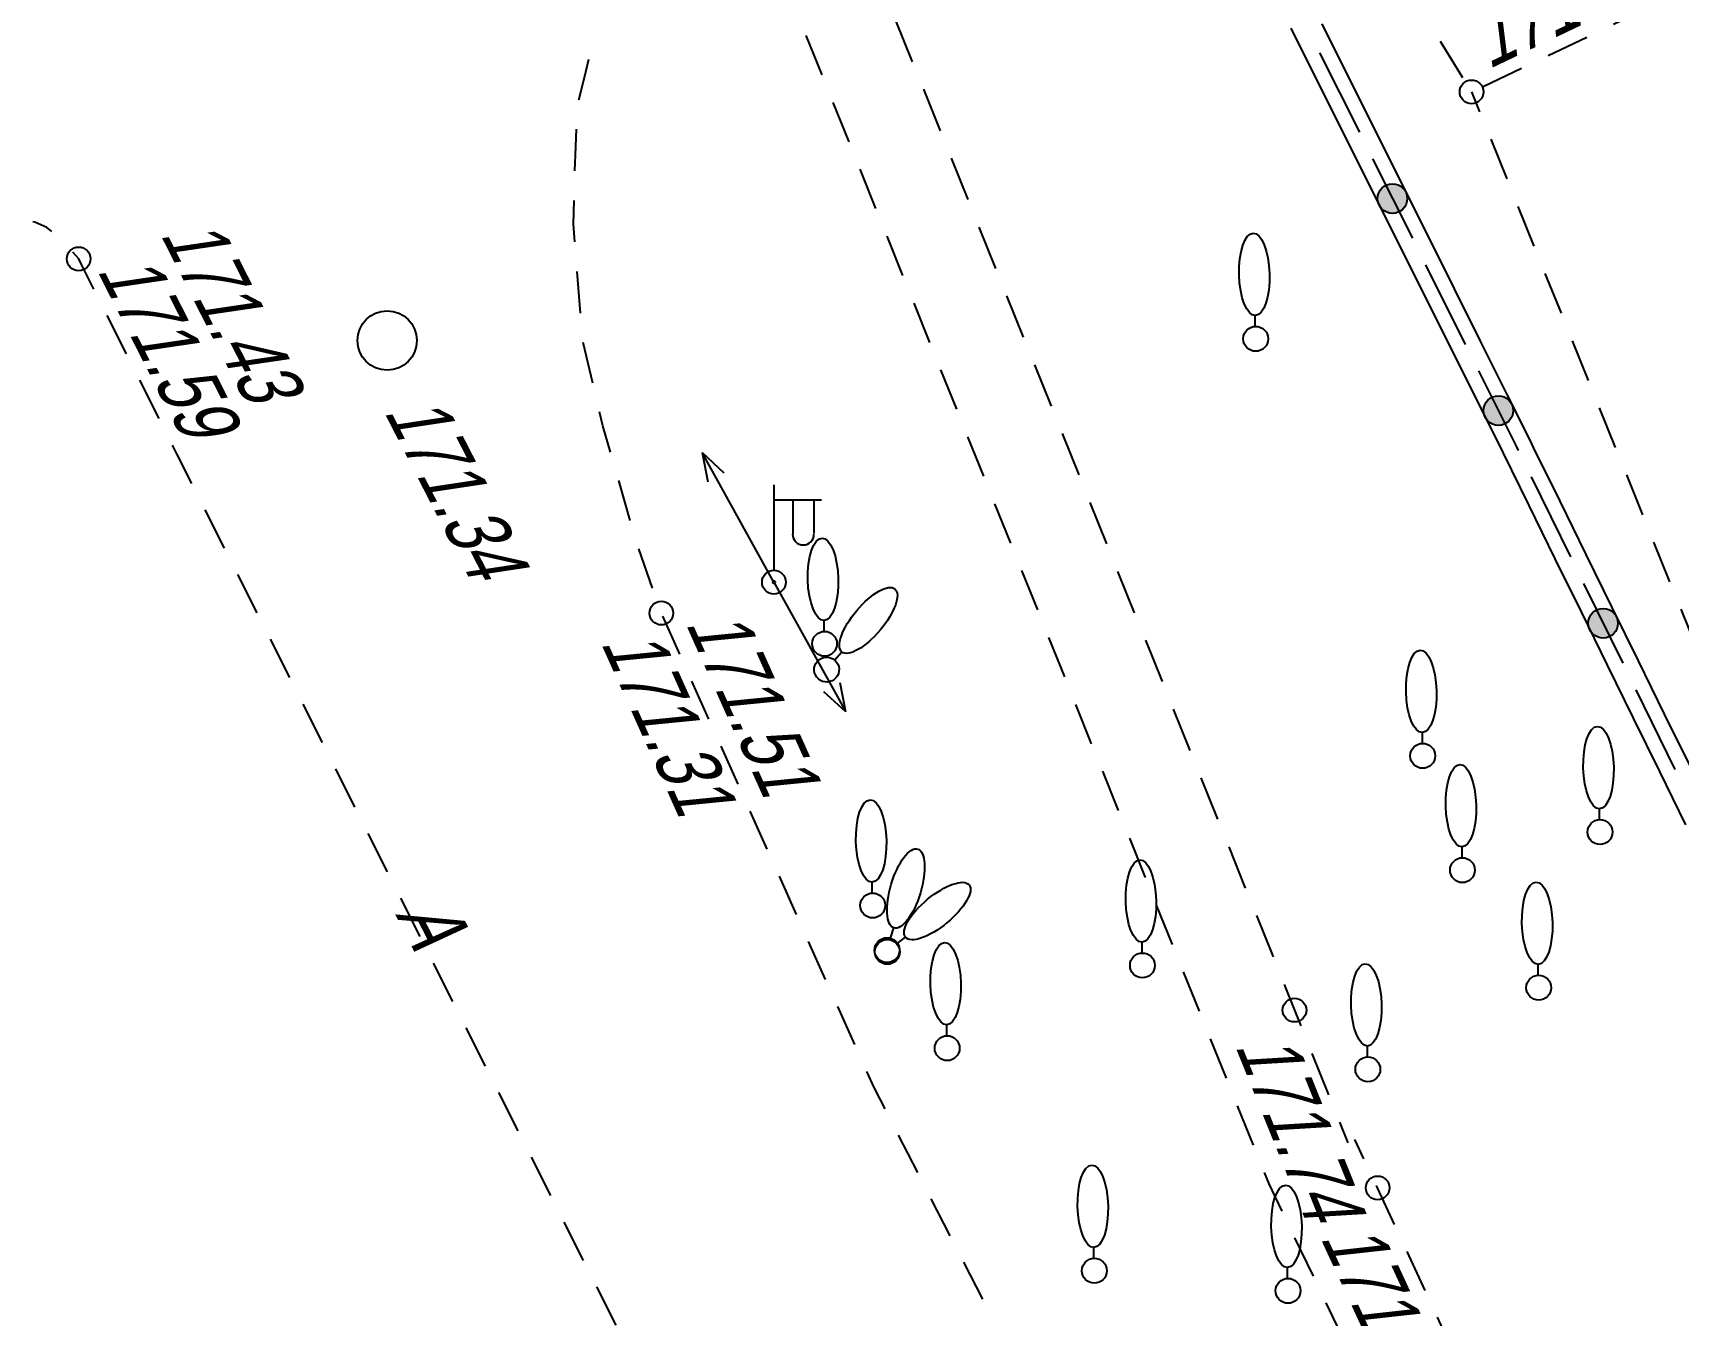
# Model space of a CAD drawing. Header units: metres. Extents: x -584 to -429, y 22748 to 22926.
# Drawn here: x -576.96 to -549.19, y 22816.41 to 22838.04 of the extents above; entities that cross this region are included whole.
import ezdxf
from ezdxf.enums import TextEntityAlignment as Align

# ---------------------------------------------------------------- set-up
doc = ezdxf.new("R2010")
doc.units = ezdxf.units.M
doc.header["$MEASUREMENT"] = 0
for name, color, linetype, lineweight in [('Горизонтали', 7, 'Continuous', 25), ('Граница площадки', 7, 'Continuous', 25), ('Граница улицы', 7, 'Continuous', 25), ('Колодцы', 7, 'Continuous', 25), ('Ограды', 7, 'Continuous', 25), ('Отдельно стоящее дерево', 7, 'Continuous', 25), ('Откосы', 7, 'Continuous', 25), ('Фонари', 7, 'Continuous', 25)]:
    doc.layers.add(name, color=color, linetype=linetype, lineweight=lineweight)
doc.styles.add('Style-RUSSIAN_1251 I 0.32289', font='RUSSIAN_1251.shx', dxfattribs={"oblique": 18.5})

# ---------------------------------------------------------------- blocks, each defined once
blk = doc.blocks.new('PIKET_53')
at = {"layer": 'Горизонтали', "color": 7, "linetype": 'Continuous', "lineweight": 25}
blk.add_arc((0, 0), 0.2, 0, 360, dxfattribs=at)
blk = doc.blocks.new('msdElementTypeLineString_7')
at = {"layer": 'Граница улицы', "color": 7, "linetype": 'Continuous', "lineweight": 25}
for p, q in [((0.154, 33.227), (0.001, 33.555)), ((1.185, 31.006), (0.88, 31.663)), ((1.699, 29.895), (1.395, 30.552)), ((2.213, 28.784), (1.909, 29.441)), ((2.727, 27.672), (2.423, 28.33)), ((3.241, 26.561), (2.937, 27.219)), ((3.755, 25.45), (3.451, 26.107)), ((4.752, 23.213), (4.462, 23.877)), ((5.24, 22.091), (4.951, 22.755)), ((5.729, 20.968), (5.44, 21.632)), ((6.218, 19.846), (5.929, 20.51)), ((6.707, 18.723), (6.418, 19.387)), ((7.196, 17.6), (6.907, 18.265)), ((7.685, 16.478), (7.396, 17.142)), ((8.174, 15.355), (7.885, 16.02)), ((8.663, 14.233), (8.373, 14.897)), ((9.152, 13.11), (8.862, 13.774)), ((10.146, 12.405), (9.55, 12.816)), ((11.155, 11.71), (10.558, 12.121)), ((12.163, 11.016), (11.567, 11.427)), ((13.172, 10.321), (12.575, 10.732)), ((15.1, 8.815), (14.54, 9.275)), ((16.046, 8.037), (15.486, 8.497)), ((16.854, 7.119), (16.379, 7.665)), ((17.658, 6.195), (17.182, 6.742)), ((18.461, 5.271), (17.986, 5.818)), ((20.068, 3.423), (19.593, 3.97)), ((20.871, 2.499), (20.396, 3.046)), ((21.675, 1.575), (21.199, 2.122)), ((22.478, 0.651), (22.003, 1.198)), ((23.044, 0.001), (22.806, 0.274))]:
    blk.add_line(p, q, dxfattribs=at)
at = {"layer": 'Граница улицы', "color": 7, "linetype": 'Continuous', "lineweight": 25, "flags": 128}
for points in [[(0.67, 32.117), (0.384, 32.736), (0.366, 32.774)], [(4.263, 24.336), (4.13, 24.641), (3.965, 24.996)], [(14.154, 9.592), (13.763, 9.914), (13.583, 10.038)], [(19.265, 4.347), (18.985, 4.669), (18.789, 4.894)]]:
    blk.add_lwpolyline(points, dxfattribs=at)
blk = doc.blocks.new('PIKET_66')
at = {"layer": 'Горизонтали', "color": 7, "linetype": 'Continuous', "lineweight": 25}
blk.add_arc((0, 0), 0.2, 0, 360, dxfattribs=at)
blk = doc.blocks.new('FONAR5_5')
at = {"layer": 'Фонари', "color": 7, "linetype": 'Continuous', "lineweight": 25}
for p, q in [((0.003, 0.2), (0.003, 1.641)), ((0.017, 1.388), (0.805, 1.388)), ((0.322, 1.371), (0.322, 0.816)), ((0.676, 1.378), (0.676, 0.823))]:
    blk.add_line(p, q, dxfattribs=at)
for centre, radius, start, end in [((0.496, 0.809), 0.181, 180, 0), ((0, 0), 0.2, 0, 360), ((0, 0), 0.02, 0, 360)]:
    blk.add_arc(centre, radius, start, end, dxfattribs=at)
blk = doc.blocks.new('STRFON_13')
at = {"layer": 'Фонари', "color": 7, "linetype": 'Continuous', "lineweight": 25, "flags": 128}
for points in [[(0, 0), (2.5, 0)], [(2.5, 0), (2.025, 0.157)], [(2.5, 0), (2.025, -0.156)]]:
    blk.add_lwpolyline(points, dxfattribs=at)
blk = doc.blocks.new('STRFON_14')
at = {"layer": 'Фонари', "color": 7, "linetype": 'Continuous', "lineweight": 25, "flags": 128}
for points in [[(0, 0), (2.5, 0)], [(2.5, 0), (2.025, 0.157)], [(2.5, 0), (2.025, -0.156)]]:
    blk.add_lwpolyline(points, dxfattribs=at)
blk = doc.blocks.new('KOLOD_29')
at = {"layer": 'Колодцы', "color": 7, "linetype": 'Continuous', "lineweight": 25}
blk.add_arc((0, 0), 0.5, 0, 360, dxfattribs=at)
blk = doc.blocks.new('PIKET_68')
at = {"layer": 'Горизонтали', "color": 7, "linetype": 'Continuous', "lineweight": 25}
blk.add_arc((0, 0), 0.2, 0, 360, dxfattribs=at)
blk = doc.blocks.new('PIKET_71')
at = {"layer": 'Горизонтали', "color": 7, "linetype": 'Continuous', "lineweight": 25}
blk.add_arc((0, 0), 0.2, 0, 360, dxfattribs=at)
blk = doc.blocks.new('msdElementTypeLineString_8')
at = {"layer": 'Граница улицы', "color": 7, "linetype": 'Continuous', "lineweight": 25}
for p, q in [((0.001, 24.4), (0.141, 24.051)), ((0.797, 22.426), (1.078, 21.728)), ((1.265, 21.264), (1.546, 20.566)), ((1.733, 20.102), (2.015, 19.404)), ((2.202, 18.94), (2.483, 18.242)), ((2.67, 17.778), (2.952, 17.08)), ((3.139, 16.616), (3.42, 15.918)), ((3.607, 15.454), (3.888, 14.756)), ((4.075, 14.293), (4.357, 13.594)), ((4.544, 13.131), (4.825, 12.433)), ((5.012, 11.969), (5.294, 11.271)), ((5.481, 10.807), (5.762, 10.109)), ((5.949, 9.645), (6.23, 8.947)), ((6.417, 8.483), (6.699, 7.785)), ((6.886, 7.321), (7.167, 6.623)), ((7.354, 6.159), (7.636, 5.461)), ((7.823, 4.998), (8.104, 4.299)), ((8.291, 3.836), (8.572, 3.138)), ((9.228, 1.512), (9.509, 0.814)), ((9.696, 0.35), (9.837, 0.001))]:
    blk.add_line(p, q, dxfattribs=at)
at = {"layer": 'Граница улицы', "color": 7, "linetype": 'Continuous', "lineweight": 25, "flags": 128}
for points in [[(0.328, 23.588), (0.339, 23.561), (0.61, 22.889)], [(8.759, 2.674), (8.934, 2.241), (9.041, 1.976)]]:
    blk.add_lwpolyline(points, dxfattribs=at)
blk = doc.blocks.new('msdElementTypeLineString_12')
at = {"layer": 'Граница улицы', "color": 7, "linetype": 'Continuous', "lineweight": 25}
for p, q in [((1.687, 52.806), (1.955, 52.141)), ((2.142, 51.677), (2.41, 51.012)), ((2.597, 50.548), (2.865, 49.884)), ((3.052, 49.42), (3.32, 48.755)), ((3.507, 48.291), (3.775, 47.626)), ((3.962, 47.162), (4.23, 46.498)), ((4.417, 46.034), (4.685, 45.369)), ((4.872, 44.905), (5.14, 44.24)), ((5.327, 43.777), (5.595, 43.112)), ((5.782, 42.648), (6.05, 41.983)), ((6.237, 41.519), (6.505, 40.854)), ((6.692, 40.391), (6.96, 39.726)), ((7.147, 39.262), (7.415, 38.597)), ((7.602, 38.133), (7.87, 37.468)), ((8.057, 37.005), (8.325, 36.34)), ((8.512, 35.876), (8.78, 35.211)), ((8.967, 34.747), (9.235, 34.082)), ((9.936, 32.516), (10.247, 31.87)), ((10.463, 31.419), (10.774, 30.773))]:
    blk.add_line(p, q, dxfattribs=at)
at = {"layer": 'Граница улицы', "color": 7, "linetype": 'Continuous', "lineweight": 25, "flags": 128}
blk.add_lwpolyline([(9.422, 33.619), (9.499, 33.428), (9.72, 32.967)], dxfattribs=at)
blk = doc.blocks.new('msdElementTypeLineString_13')
at = {"layer": 'Откосы', "color": 7, "linetype": 'Continuous', "lineweight": 25}
for p, q in [((0, 20.464), (0.136, 20.129)), ((0.323, 19.666), (0.594, 18.996)), ((0.781, 18.532), (1.052, 17.863)), ((1.24, 17.399), (1.511, 16.729)), ((1.698, 16.266), (1.969, 15.596)), ((2.156, 15.133), (2.427, 14.463)), ((2.615, 14), (2.885, 13.33)), ((3.073, 12.866), (3.344, 12.197)), ((3.531, 11.733), (3.802, 11.064)), ((3.989, 10.6), (4.26, 9.93)), ((4.448, 9.467), (4.719, 8.797)), ((4.906, 8.334), (5.177, 7.664)), ((6.248, 4.921), (6.5, 4.244)), ((6.675, 3.776), (6.927, 3.099)), ((7.101, 2.63), (7.354, 1.953)), ((7.528, 1.485), (7.78, 0.808)), ((7.955, 0.339), (8.081, 0.001))]:
    blk.add_line(p, q, dxfattribs=at)
at = {"layer": 'Откосы', "color": 7, "linetype": 'Continuous', "lineweight": 25, "flags": 128}
for points in [[(5.364, 7.2), (5.571, 6.689), (5.633, 6.53)], [(5.814, 6.064), (6.011, 5.556), (6.073, 5.39)]]:
    blk.add_lwpolyline(points, dxfattribs=at)
blk = doc.blocks.new('msdElementTypeLineString_15')
at = {"layer": 'Граница улицы', "color": 7, "linetype": 'Continuous', "lineweight": 25}
for p, q in [((1.581, 45.535), (1.255, 46.181)), ((2.132, 44.443), (1.806, 45.089)), ((3.233, 42.258), (2.908, 42.904)), ((3.784, 41.165), (3.458, 41.811)), ((4.335, 40.073), (4.009, 40.719)), ((4.886, 38.98), (4.56, 39.626)), ((5.436, 37.888), (5.111, 38.534)), ((5.987, 36.795), (5.661, 37.441)), ((6.538, 35.703), (6.212, 36.349)), ((7.089, 34.61), (6.763, 35.256)), ((7.639, 33.518), (7.314, 34.164)), ((8.19, 32.425), (7.864, 33.071)), ((8.741, 31.333), (8.415, 31.979)), ((9.291, 30.24), (8.966, 30.886)), ((9.842, 29.148), (9.517, 29.794)), ((10.393, 28.055), (10.067, 28.701)), ((10.944, 26.963), (10.618, 27.609)), ((11.494, 25.87), (11.169, 26.516)), ((12.6, 23.687), (12.272, 24.333)), ((13.153, 22.596), (12.826, 23.241)), ((13.706, 21.505), (13.379, 22.15)), ((14.26, 20.414), (13.933, 21.059)), ((14.813, 19.323), (14.486, 19.968)), ((15.367, 18.232), (15.039, 18.877)), ((15.92, 17.141), (15.593, 17.786)), ((17.027, 14.958), (16.699, 15.603)), ((17.58, 13.867), (17.253, 14.512)), ((18.133, 12.776), (17.806, 13.421)), ((18.687, 11.685), (18.36, 12.33)), ((19.24, 10.594), (18.913, 11.239)), ((19.794, 9.503), (19.466, 10.148)), ((20.347, 8.411), (20.02, 9.057)), ((20.9, 7.32), (20.573, 7.966)), ((21.454, 6.229), (21.127, 6.874)), ((22.007, 5.138), (21.68, 5.783)), ((22.561, 4.047), (22.233, 4.692)), ((23.114, 2.956), (22.787, 3.601)), ((23.667, 1.865), (23.34, 2.51)), ((24.221, 0.773), (23.893, 1.419))]:
    blk.add_line(p, q, dxfattribs=at)
at = {"layer": 'Граница улицы', "color": 7, "linetype": 'Continuous', "lineweight": 25, "flags": 128}
for points in [[(0.319, 47.602), (0.236, 47.668), (0.035, 47.759), (0, 47.763)], [(1.03, 46.627), (0.821, 47.044), (0.773, 47.138), (0.674, 47.253)], [(2.683, 43.35), (2.431, 43.848), (2.357, 43.996)], [(12.046, 24.778), (11.826, 25.213), (11.719, 25.424)], [(16.473, 16.049), (16.385, 16.224), (16.146, 16.695)], [(24.557, 0.001), (24.579, 0.067), (24.447, 0.328)]]:
    blk.add_lwpolyline(points, dxfattribs=at)
blk = doc.blocks.new('DEREVO_20')
at = {"layer": 'Отдельно стоящее дерево', "color": 7, "linetype": 'Continuous', "lineweight": 25, "flags": 128}
blk.add_lwpolyline([(-0.007, 0.21), (-0.007, 0.393)], dxfattribs=at)
at = {"layer": 'Отдельно стоящее дерево', "color": 7, "linetype": 'Continuous', "lineweight": 25}
blk.add_arc((0, 0), 0.21, 0, 360, dxfattribs=at)
blk.add_ellipse((-0.026, 1.088), major_axis=(-0.019, 0.695), ratio=0.369829, dxfattribs=at)
blk = doc.blocks.new('DEREVO_21')
at = {"layer": 'Отдельно стоящее дерево', "color": 7, "linetype": 'Continuous', "lineweight": 25, "flags": 128}
blk.add_lwpolyline([(-0.007, 0.21), (-0.007, 0.393)], dxfattribs=at)
at = {"layer": 'Отдельно стоящее дерево', "color": 7, "linetype": 'Continuous', "lineweight": 25}
blk.add_arc((0, 0), 0.21, 0, 359.99999, dxfattribs=at)
blk.add_ellipse((-0.0255, 1.088), major_axis=(-0.0185, 0.695), ratio=0.3698286, dxfattribs=at)
blk = doc.blocks.new('DEREVO_22')
at = {"layer": 'Отдельно стоящее дерево', "color": 7, "linetype": 'Continuous', "lineweight": 25, "flags": 128}
blk.add_lwpolyline([(-0.007, 0.21), (-0.007, 0.393)], dxfattribs=at)
at = {"layer": 'Отдельно стоящее дерево', "color": 7, "linetype": 'Continuous', "lineweight": 25}
blk.add_arc((0, 0), 0.21, 0, 359.99999, dxfattribs=at)
blk.add_ellipse((-0.0255, 1.088), major_axis=(-0.0185, 0.695), ratio=0.3698286, dxfattribs=at)
blk = doc.blocks.new('DEREVO_23')
at = {"layer": 'Отдельно стоящее дерево', "color": 7, "linetype": 'Continuous', "lineweight": 25, "flags": 128}
blk.add_lwpolyline([(-0.007, 0.21), (-0.007, 0.393)], dxfattribs=at)
at = {"layer": 'Отдельно стоящее дерево', "color": 7, "linetype": 'Continuous', "lineweight": 25}
blk.add_arc((0, 0), 0.21, 0, 359.99999, dxfattribs=at)
blk.add_ellipse((-0.0255, 1.088), major_axis=(-0.0185, 0.695), ratio=0.3698286, dxfattribs=at)
blk = doc.blocks.new('DEREVO_24')
at = {"layer": 'Отдельно стоящее дерево', "color": 7, "linetype": 'Continuous', "lineweight": 25, "flags": 128}
blk.add_lwpolyline([(-0.007, 0.21), (-0.007, 0.393)], dxfattribs=at)
at = {"layer": 'Отдельно стоящее дерево', "color": 7, "linetype": 'Continuous', "lineweight": 25}
blk.add_arc((0, 0), 0.21, 0, 360, dxfattribs=at)
blk.add_ellipse((-0.025, 1.088), major_axis=(-0.019, 0.695), ratio=0.369829, dxfattribs=at)
blk = doc.blocks.new('DEREVO_25')
at = {"layer": 'Отдельно стоящее дерево', "color": 7, "linetype": 'Continuous', "lineweight": 25, "flags": 128}
blk.add_lwpolyline([(-0.007, 0.21), (-0.007, 0.393)], dxfattribs=at)
at = {"layer": 'Отдельно стоящее дерево', "color": 7, "linetype": 'Continuous', "lineweight": 25}
blk.add_arc((0, 0), 0.21, 0, 360, dxfattribs=at)
blk.add_ellipse((-0.025, 1.088), major_axis=(-0.019, 0.695), ratio=0.369829, dxfattribs=at)
blk = doc.blocks.new('DEREVO_26')
at = {"layer": 'Отдельно стоящее дерево', "color": 7, "linetype": 'Continuous', "lineweight": 25, "flags": 128}
blk.add_lwpolyline([(-0.007, 0.21), (-0.007, 0.393)], dxfattribs=at)
at = {"layer": 'Отдельно стоящее дерево', "color": 7, "linetype": 'Continuous', "lineweight": 25}
blk.add_arc((0, 0), 0.21, 0, 359.99999, dxfattribs=at)
blk.add_ellipse((-0.0255, 1.088), major_axis=(-0.0185, 0.695), ratio=0.3698286, dxfattribs=at)
blk = doc.blocks.new('DEREVO_27')
at = {"layer": 'Отдельно стоящее дерево', "color": 7, "linetype": 'Continuous', "lineweight": 25, "flags": 128}
blk.add_lwpolyline([(-0.007, 0.21), (-0.007, 0.393)], dxfattribs=at)
at = {"layer": 'Отдельно стоящее дерево', "color": 7, "linetype": 'Continuous', "lineweight": 25}
blk.add_arc((0, 0), 0.21, 0, 359.99999, dxfattribs=at)
blk.add_ellipse((-0.0255, 1.088), major_axis=(-0.0185, 0.695), ratio=0.3698286, dxfattribs=at)
blk = doc.blocks.new('DEREVO_28')
at = {"layer": 'Отдельно стоящее дерево', "color": 7, "linetype": 'Continuous', "lineweight": 25, "flags": 128}
blk.add_lwpolyline([(-0.007, 0.21), (-0.007, 0.393)], dxfattribs=at)
at = {"layer": 'Отдельно стоящее дерево', "color": 7, "linetype": 'Continuous', "lineweight": 25}
blk.add_arc((0, 0), 0.21, 0, 359.99999, dxfattribs=at)
blk.add_ellipse((-0.0255, 1.088), major_axis=(-0.0185, 0.695), ratio=0.3698286, dxfattribs=at)
blk = doc.blocks.new('DEREVO_29')
at = {"layer": 'Отдельно стоящее дерево', "color": 7, "linetype": 'Continuous', "lineweight": 25, "flags": 128}
blk.add_lwpolyline([(-0.007, 0.21), (-0.007, 0.393)], dxfattribs=at)
at = {"layer": 'Отдельно стоящее дерево', "color": 7, "linetype": 'Continuous', "lineweight": 25}
blk.add_arc((0, 0), 0.21, 0, 360, dxfattribs=at)
blk.add_ellipse((-0.025, 1.088), major_axis=(-0.019, 0.695), ratio=0.369829, dxfattribs=at)
blk = doc.blocks.new('DEREVO_30')
at = {"layer": 'Отдельно стоящее дерево', "color": 7, "linetype": 'Continuous', "lineweight": 25, "flags": 128}
blk.add_lwpolyline([(-0.007, 0.21), (-0.007, 0.393)], dxfattribs=at)
at = {"layer": 'Отдельно стоящее дерево', "color": 7, "linetype": 'Continuous', "lineweight": 25}
blk.add_arc((0, 0), 0.21, 0, 359.99999, dxfattribs=at)
blk.add_ellipse((-0.0255, 1.088), major_axis=(-0.0185, 0.695), ratio=0.3698286, dxfattribs=at)
blk = doc.blocks.new('DEREVO_31')
at = {"layer": 'Отдельно стоящее дерево', "color": 7, "linetype": 'Continuous', "lineweight": 25, "flags": 128}
blk.add_lwpolyline([(-0.007, 0.21), (-0.007, 0.393)], dxfattribs=at)
at = {"layer": 'Отдельно стоящее дерево', "color": 7, "linetype": 'Continuous', "lineweight": 25}
blk.add_arc((0, 0), 0.21, 0, 359.99999, dxfattribs=at)
blk.add_ellipse((-0.0255, 1.088), major_axis=(-0.0185, 0.695), ratio=0.3698286, dxfattribs=at)
blk = doc.blocks.new('DEREVO_32')
at = {"layer": 'Отдельно стоящее дерево', "color": 7, "linetype": 'Continuous', "lineweight": 25, "flags": 128}
blk.add_lwpolyline([(-0.007, 0.21), (-0.007, 0.393)], dxfattribs=at)
at = {"layer": 'Отдельно стоящее дерево', "color": 7, "linetype": 'Continuous', "lineweight": 25}
blk.add_arc((0, 0), 0.21, 0, 360, dxfattribs=at)
blk.add_ellipse((-0.026, 1.088), major_axis=(-0.019, 0.695), ratio=0.369829, dxfattribs=at)
blk = doc.blocks.new('DEREVO_33')
at = {"layer": 'Отдельно стоящее дерево', "color": 7, "linetype": 'Continuous', "lineweight": 25, "flags": 128}
blk.add_lwpolyline([(-0.007, 0.21), (-0.007, 0.393)], dxfattribs=at)
at = {"layer": 'Отдельно стоящее дерево', "color": 7, "linetype": 'Continuous', "lineweight": 25}
blk.add_arc((0, 0), 0.21, 0, 359.99999, dxfattribs=at)
blk.add_ellipse((-0.0255, 1.088), major_axis=(-0.0185, 0.695), ratio=0.3698286, dxfattribs=at)
blk = doc.blocks.new('DEREVO_34')
at = {"layer": 'Отдельно стоящее дерево', "color": 7, "linetype": 'Continuous', "lineweight": 25, "flags": 128}
blk.add_lwpolyline([(-0.007, 0.21), (-0.007, 0.393)], dxfattribs=at)
at = {"layer": 'Отдельно стоящее дерево', "color": 7, "linetype": 'Continuous', "lineweight": 25}
blk.add_arc((0, 0), 0.21, 0, 359.99999, dxfattribs=at)
blk.add_ellipse((-0.0255, 1.088), major_axis=(-0.0185, 0.695), ratio=0.3698286, dxfattribs=at)
blk = doc.blocks.new('PIKET_139')
at = {"layer": 'Горизонтали', "color": 7, "linetype": 'Continuous', "lineweight": 25}
blk.add_arc((0, 0), 0.2, 0, 360, dxfattribs=at)
blk = doc.blocks.new('msdElementTypeLineString_33')
at = {"layer": 'Граница улицы', "color": 7, "linetype": 'Continuous', "lineweight": 25}
for p, q in [((0.119, 84.868), (0.063, 85.569)), ((0.327, 83.687), (0.166, 84.371)), ((0.961, 81.366), (0.765, 82.041)), ((1.338, 80.224), (1.105, 80.887)), ((1.796, 79.113), (1.508, 79.754)), ((2.288, 78.015), (2, 78.657)), ((2.78, 76.917), (2.492, 77.559)), ((3.272, 75.82), (2.985, 76.461)), ((3.765, 74.722), (3.477, 75.364)), ((4.257, 73.624), (3.969, 74.266)), ((4.749, 72.527), (4.461, 73.168)), ((5.811, 70.368), (5.489, 70.994)), ((6.361, 69.299), (6.039, 69.924)), ((6.911, 68.229), (6.589, 68.854))]:
    blk.add_line(p, q, dxfattribs=at)
at = {"layer": 'Граница улицы', "color": 7, "linetype": 'Continuous', "lineweight": 25, "flags": 128}
for points in [[(0.092, 88.468), (0.191, 88.866), (0.262, 89.151)], [(0.027, 87.269), (0.035, 87.536), (0.052, 87.972)], [(0.024, 86.067), (0, 86.37), (0.012, 86.769)], [(0.626, 82.522), (0.497, 82.965), (0.442, 83.2)], [(5.26, 71.438), (5.081, 71.787), (4.954, 72.07)]]:
    blk.add_lwpolyline(points, dxfattribs=at)
blk = doc.blocks.new('msdElementTypeLineString_43')
at = {"layer": 'Граница площадки', "color": 7, "linetype": 'Continuous', "lineweight": 25}
for p, q in [((11.982, 27.207), (11.786, 26.905)), ((11.515, 26.486), (11.124, 25.882)), ((10.852, 25.463), (10.462, 24.859)), ((10.19, 24.44), (9.799, 23.836)), ((9.527, 23.417), (9.137, 22.814)), ((8.865, 22.394), (8.474, 21.791)), ((8.203, 21.371), (7.812, 20.768)), ((7.54, 20.348), (7.149, 19.745)), ((6.212, 18.304), (5.817, 17.704)), ((5.542, 17.286), (5.148, 16.685)), ((4.873, 16.267), (4.479, 15.667)), ((4.204, 15.249), (3.809, 14.648)), ((3.535, 14.23), (3.14, 13.629)), ((2.866, 13.212), (2.471, 12.611)), ((2.196, 12.193), (1.802, 11.592)), ((1.527, 11.175), (1.133, 10.574)), ((0.858, 10.156), (0.463, 9.555)), ((0.461, 8.106), (0.839, 7.495)), ((1.103, 7.07), (1.481, 6.459)), ((19.981, 6.903), (20.305, 7.058)), ((18.881, 6.379), (19.529, 6.688)), ((17.78, 5.855), (18.429, 6.164)), ((1.744, 6.034), (2.123, 5.423)), ((16.68, 5.332), (17.329, 5.641)), ((15.579, 4.808), (16.228, 5.117)), ((2.386, 4.998), (2.764, 4.387)), ((14.479, 4.284), (15.128, 4.593)), ((3.028, 3.962), (3.406, 3.351)), ((13.379, 3.76), (14.027, 4.069)), ((12.278, 3.236), (12.927, 3.545)), ((3.67, 2.926), (4.048, 2.315)), ((11.178, 2.713), (11.827, 3.021)), ((10.077, 2.189), (10.726, 2.498)), ((8.977, 1.665), (9.626, 1.974)), ((4.311, 1.89), (4.69, 1.279)), ((7.877, 1.141), (8.526, 1.45)), ((4.953, 0.854), (5.331, 0.243)), ((6.776, 0.617), (7.425, 0.926)), ((5.676, 0.093), (6.325, 0.402))]:
    blk.add_line(p, q, dxfattribs=at)
at = {"layer": 'Граница площадки', "color": 7, "linetype": 'Continuous', "lineweight": 25, "flags": 128}
for points in [[(6.878, 19.325), (6.563, 18.839), (6.486, 18.722)], [(0.189, 9.137), (0, 8.85), (0.197, 8.531)]]:
    blk.add_lwpolyline(points, dxfattribs=at)
blk = doc.blocks.new('msdElementTypeLineString_50')
at = {"layer": 'Ограды', "linetype": 'Continuous', "lineweight": 25}
h = blk.add_hatch(color=7, dxfattribs=at)
edge = h.paths.add_edge_path()
edge.add_arc((7.499, 49.934), 0.25, 0, 360)
h = blk.add_hatch(color=7, dxfattribs=at)
edge = h.paths.add_edge_path()
edge.add_arc((9.287, 46.356), 0.25, 0, 360)
h = blk.add_hatch(color=7, dxfattribs=at)
edge = h.paths.add_edge_path()
edge.add_arc((11.055, 42.768), 0.25, 0, 360)
at = {"layer": 'Ограды', "color": 7, "linetype": 'Continuous', "lineweight": 25}
for p, q in [((5.783, 52.808), (6.23, 51.914)), ((6.306, 52.881), (6.753, 51.986)), ((6.27, 52.394), (6.941, 51.052)), ((6.753, 51.986), (7.2, 51.092)), ((6.23, 51.914), (6.677, 51.019)), ((6.677, 51.019), (7.124, 50.125)), ((7.2, 51.092), (7.647, 50.197)), ((7.164, 50.605), (7.835, 49.263)), ((7.124, 50.125), (7.571, 49.23)), ((7.647, 50.197), (8.094, 49.303)), ((7.571, 49.23), (8.018, 48.336)), ((8.094, 49.303), (8.541, 48.408)), ((8.058, 48.816), (8.729, 47.474)), ((8.018, 48.336), (8.465, 47.441)), ((8.541, 48.408), (8.988, 47.514)), ((8.988, 47.514), (9.435, 46.619)), ((8.465, 47.441), (8.913, 46.547)), ((8.913, 46.547), (9.36, 45.652)), ((9.881, 45.724), (10.322, 44.826)), ((9.843, 45.236), (10.504, 43.89)), ((9.801, 44.754), (10.241, 43.857)), ((10.322, 44.826), (10.763, 43.929)), ((10.763, 43.929), (11.204, 43.031)), ((10.241, 43.857), (10.682, 42.959)), ((10.724, 43.441), (11.386, 42.095)), ((10.682, 42.959), (11.123, 42.062)), ((11.204, 43.031), (11.645, 42.134)), ((11.123, 42.062), (11.564, 41.164)), ((11.645, 42.134), (12.086, 41.236)), ((11.606, 41.646), (12.268, 40.299)), ((11.564, 41.164), (12.005, 40.267)), ((12.086, 41.236), (12.527, 40.339)), ((12.005, 40.267), (12.446, 39.369))]:
    blk.add_line(p, q, dxfattribs=at)
at = {"layer": 'Ограды', "color": 7, "linetype": 'Continuous', "lineweight": 25, "flags": 128}
for points in [[(8.952, 47.027), (9.586, 45.758), (9.622, 45.685)], [(9.435, 46.619), (9.81, 45.869), (9.881, 45.724)], [(9.36, 45.652), (9.362, 45.647), (9.801, 44.754)]]:
    blk.add_lwpolyline(points, dxfattribs=at)
at = {"layer": 'Ограды', "color": 7, "linetype": 'Continuous', "lineweight": 25}
for centre in [(7.499, 49.934), (7.499, 49.934), (9.287, 46.356), (9.287, 46.356), (11.055, 42.768), (11.055, 42.768)]:
    blk.add_circle(centre, 0.25, dxfattribs=at)

msp = doc.modelspace()

# ---------------------------------------------------------------- block references
at = {"layer": 'Горизонтали', "color": 7, "linetype": 'Continuous', "lineweight": 25}
for name, p in [('PIKET_139', (-552.678, 22837.047)), ('PIKET_66', (-576.186, 22834.229)), ('PIKET_68', (-566.352, 22828.253)), ('PIKET_71', (-555.666, 22821.553)), ('PIKET_53', (-554.263, 22818.554))]:
    msp.add_blockref(name, p, dxfattribs=at)
at = {"layer": 'Граница площадки', "color": 7, "linetype": 'Continuous', "lineweight": 25}
msp.add_blockref('msdElementTypeLineString_43', (-558.159, 22837.046), dxfattribs=at)
at = {"layer": 'Граница улицы', "color": 7, "linetype": 'Continuous', "lineweight": 25}
for name, p in [('msdElementTypeLineString_33', (-567.837, 22748.447)), ('msdElementTypeLineString_8', (-564.6, 22819.312)), ('msdElementTypeLineString_12', (-565.6, 22785.193)), ('msdElementTypeLineString_15', (-576.959, 22787.091)), ('msdElementTypeLineString_7', (-554.647, 22785.818))]:
    msp.add_blockref(name, p, dxfattribs=at)
at = {"layer": 'Колодцы', "color": 7, "linetype": 'Continuous', "lineweight": 25}
msp.add_blockref('KOLOD_29', (-570.98, 22832.851), dxfattribs=at)
at = {"layer": 'Ограды', "color": 7, "linetype": 'Continuous', "lineweight": 25}
msp.add_blockref('msdElementTypeLineString_50', (-561.512, 22785.313), dxfattribs=at)
at = {"layer": 'Отдельно стоящее дерево', "color": 7, "linetype": 'Continuous', "lineweight": 25}
for name, p in [('DEREVO_29', (-556.32, 22832.88)), ('DEREVO_28', (-563.598, 22827.734)), ('DEREVO_30', (-553.501, 22825.844)), ('DEREVO_32', (-550.509, 22824.558)), ('DEREVO_31', (-552.831, 22823.915)), ('DEREVO_26', (-562.785, 22823.319)), ('DEREVO_22', (-558.232, 22822.307)), ('DEREVO_33', (-551.544, 22821.932)), ('DEREVO_23', (-561.528, 22820.911)), ('DEREVO_34', (-554.428, 22820.554)), ('DEREVO_21', (-559.044, 22817.156)), ('DEREVO_20', (-555.775, 22816.817))]:
    msp.add_blockref(name, p, dxfattribs=at)
for name, p, rotation in [('DEREVO_27', (-563.562, 22827.299), 318.3505120785588), ('DEREVO_24', (-562.543, 22822.565), 341.7251543217075), ('DEREVO_25', (-562.538, 22822.537), 307.9017913423147)]:
    msp.add_blockref(name, p, dxfattribs=dict(at, rotation=rotation))
at = {"layer": 'Откосы', "color": 7, "linetype": 'Continuous', "lineweight": 25}
msp.add_blockref('msdElementTypeLineString_13', (-552.678, 22816.583), dxfattribs=at)
at = {"layer": 'Фонари', "color": 7, "linetype": 'Continuous', "lineweight": 25, "xscale": 0.9999978501584234, "yscale": 0.9999978501584234, "zscale": 0.9999978501584234}
for name, rotation in [('STRFON_14', 118.9732587050419), ('STRFON_13', 298.9732587050419)]:
    msp.add_blockref(name, (-564.452, 22828.773), dxfattribs=dict(at, rotation=rotation))
at = {"layer": 'Фонари', "color": 7, "linetype": 'Continuous', "lineweight": 25}
msp.add_blockref('FONAR5_5', (-564.453, 22828.774), dxfattribs=at)

# ---------------------------------------------------------------- texts
at = {"layer": 'Горизонтали', "color": 7, "linetype": 'Continuous', "lineweight": 25, "style": 'Style-RUSSIAN_1251 I 0.32289', "oblique": 18.5}
for s, rotation, width, p in [('171.53', 25.5309, 0.8, (-552.396, 22837.422)), ('171.43', 296.8925, 0.799996, (-574.815, 22834.652)), ('171.51', 294.1535, 0.799996, (-565.95, 22828.087)), ('171.74', 291.9559, 0.799996, (-556.674, 22820.96)), ('171.70', 294.8301, 0.799996, (-555.238, 22817.725))]:
    msp.add_text(s, height=1, rotation=rotation, dxfattribs=dict(at, width=width)).set_placement(p)
at = {"layer": 'Горизонтали', "color": 7, "linetype": 'Continuous', "lineweight": 25, "style": 'Style-RUSSIAN_1251 I 0.32289', "oblique": 18.5, "width": 0.799996}
for s, rotation, p in [('171.59', 296.8925, (-574.992, 22834.498)), ('171.31', 294.1535, (-566.468, 22828.17))]:
    msp.add_text(s, height=1, rotation=rotation, dxfattribs=at).set_placement(p, align=Align.TOP_LEFT)
at = {"layer": 'Граница улицы', "color": 7, "linetype": 'Continuous', "lineweight": 25, "style": 'Style-RUSSIAN_1251 I 0.32289', "oblique": 18.5, "width": 0.799996}
msp.add_text('А', height=1, rotation=297.0707, dxfattribs=at).set_placement((-570.846, 22823.171))
at = {"layer": 'Колодцы', "color": 7, "linetype": 'Continuous', "lineweight": 25, "style": 'Style-RUSSIAN_1251 I 0.32289', "oblique": 18.5, "width": 0.799996}
msp.add_text('171.34', height=1, rotation=297.1311, dxfattribs=at).set_placement((-571.041, 22831.66))

doc.saveas('drawing.dxf')
